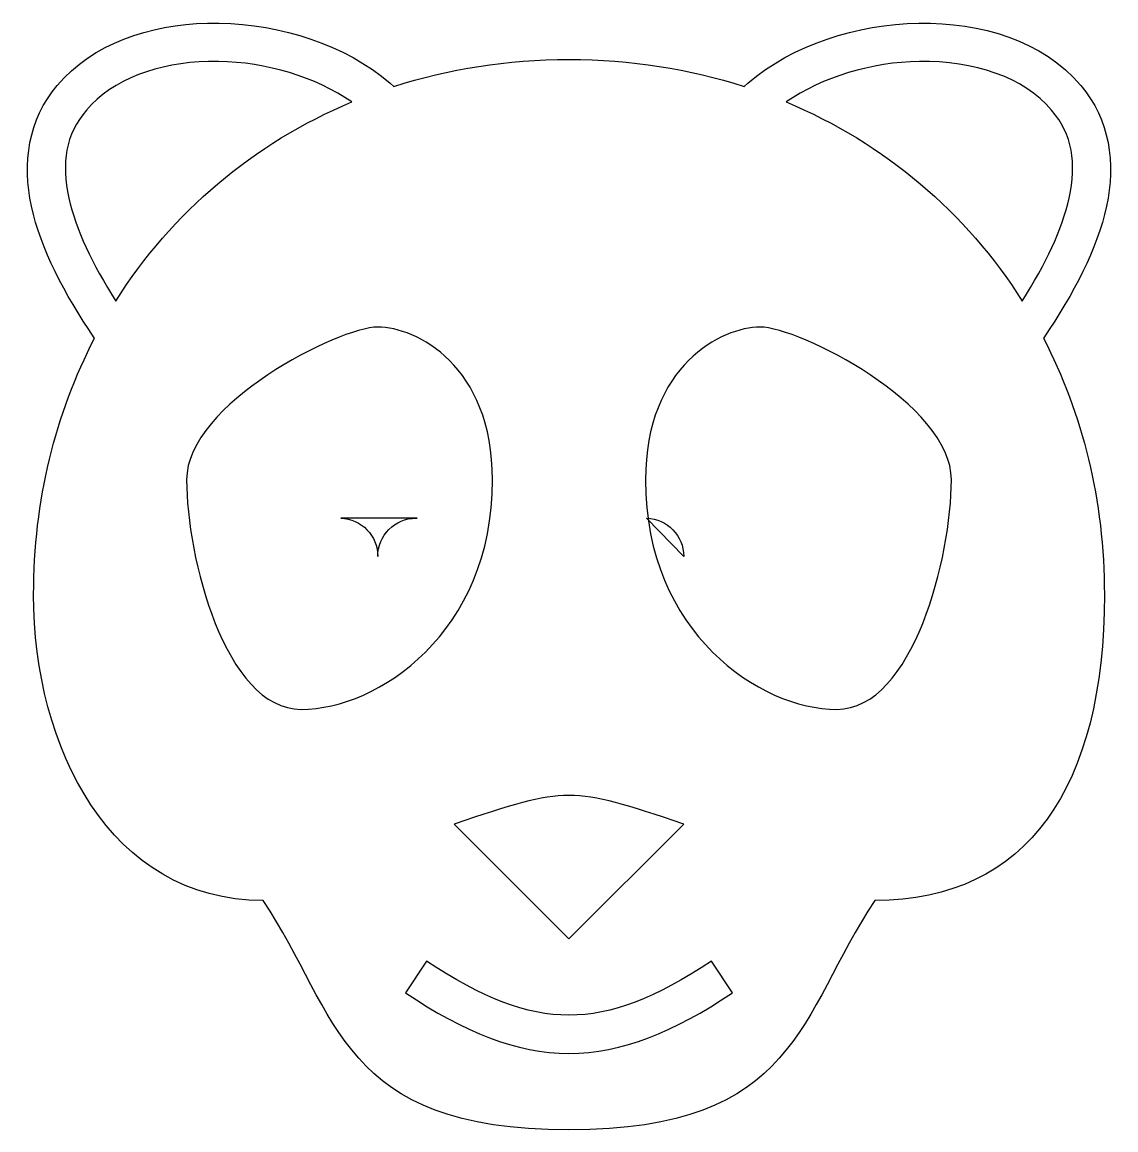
# Model space of a CAD drawing. Header units: centimetres. Extents: x -9.6 to 9.6, y -9.4 to 10.1.
import ezdxf

# ---------------------------------------------------------------- set-up
doc = ezdxf.new("R2010")
doc.units = ezdxf.units.CM
doc.header["$MEASUREMENT"] = 0
doc.layers.add('Layer 1', color=7, linetype='Continuous')

msp = doc.modelspace()

# ---------------------------------------------------------------- linework, layer by layer
at = {"layer": 'Layer 1'}
for points, knots in [([(-6.37791, 10.08603), (-7.40217, 10.06275), (-8.39877, 9.73098), (-9.02791, 8.9884), (-9.02791, 8.9884), (-9.54219, 8.38131), (-9.64753, 7.61478), (-9.48248, 6.85491), (-9.48248, 6.85491), (-9.31752, 6.09504), (-8.90571, 5.31502), (-8.37557, 4.53302), (-8.37557, 4.53302), (-8.37557, 4.53302), (-8.37034, 4.52644), (-8.37034, 4.52644), (-8.37034, 4.52644), (-9.06013, 3.19844), (-9.44563, 1.66319), (-9.44563, 0), (-9.44563, 0), (-9.44563, -2.69875), (-8.09625, -5.3975), (-5.3975, -5.3975), (-5.3975, -5.3975), (-4.04812, -7.42156), (-4.04812, -9.44563), (0, -9.44563), (0, -9.44563), (4.04812, -9.44563), (4.04813, -7.42157), (5.3975, -5.3975), (5.3975, -5.3975), (8.09625, -5.3975), (9.44563, -3.37344), (9.44563, 0), (9.44563, 0), (9.44563, 1.66319), (9.06013, 3.19844), (8.37035, 4.52648), (8.37035, 4.52648), (8.37035, 4.52648), (8.37562, 4.53306), (8.37562, 4.53306), (8.37562, 4.53306), (8.90567, 5.31506), (9.31753, 6.09505), (9.48253, 6.85495), (9.48253, 6.85495), (9.64753, 7.61482), (9.54216, 8.3813), (9.02796, 8.98835), (9.02796, 8.98835), (8.35686, 9.78048), (7.26715, 10.10445), (6.17235, 10.08607), (6.17235, 10.08607), (5.07754, 10.06764), (3.95423, 9.71103), (3.15468, 9.02791), (3.15468, 9.02791), (3.15468, 9.02791), (3.08751, 8.97124), (3.08751, 8.97124), (3.08751, 8.97124), (2.12834, 9.2802), (1.09181, 9.44563), (0, 9.44563), (0, 9.44563), (-1.09181, 9.44563), (-2.12839, 9.28021), (-3.08754, 8.97124), (-3.08754, 8.97124), (-3.08754, 8.97124), (-3.15471, 9.02791), (-3.15471, 9.02791), (-3.15471, 9.02791), (-3.95421, 9.71103), (-5.07757, 10.06765), (-6.17233, 10.08603), (-6.17233, 10.08603), (-6.24077, 10.08721), (-6.30963, 10.08759), (-6.3779, 10.08603), (-6.3779, 10.08603), (-6.3779, 10.08603), (-6.37791, 10.08603), (-6.37791, 10.08603)], [0, 0, 0, 0, 0.04347826, 0.04347826, 0.04347826, 0.04347826, 0.08695652, 0.08695652, 0.08695652, 0.08695652, 0.13043478, 0.13043478, 0.13043478, 0.13043478, 0.17391304, 0.17391304, 0.17391304, 0.17391304, 0.2173913, 0.2173913, 0.2173913, 0.2173913, 0.26086957, 0.26086957, 0.26086957, 0.26086957, 0.30434783, 0.30434783, 0.30434783, 0.30434783, 0.34782609, 0.34782609, 0.34782609, 0.34782609, 0.39130435, 0.39130435, 0.39130435, 0.39130435, 0.43478261, 0.43478261, 0.43478261, 0.43478261, 0.47826087, 0.47826087, 0.47826087, 0.47826087, 0.52173913, 0.52173913, 0.52173913, 0.52173913, 0.56521739, 0.56521739, 0.56521739, 0.56521739, 0.60869565, 0.60869565, 0.60869565, 0.60869565, 0.65217391, 0.65217391, 0.65217391, 0.65217391, 0.69565217, 0.69565217, 0.69565217, 0.69565217, 0.73913043, 0.73913043, 0.73913043, 0.73913043, 0.7826087, 0.7826087, 0.7826087, 0.7826087, 0.82608696, 0.82608696, 0.82608696, 0.82608696, 0.86956522, 0.86956522, 0.86956522, 0.86956522, 0.91304348, 0.91304348, 0.91304348, 0.91304348, 1, 1, 1, 1]), ([(-6.36209, 9.41134), (-6.30318, 9.41277), (-6.24368, 9.41235), (-6.18414, 9.41134), (-6.18414, 9.41134), (-5.34247, 9.39721), (-4.46858, 9.13733), (-3.83075, 8.69583), (-3.83075, 8.69583), (-5.57014, 7.96869), (-7.00916, 6.74688), (-7.99479, 5.18265), (-7.99479, 5.18265), (-8.40593, 5.82866), (-8.70363, 6.45224), (-8.82229, 6.99853), (-8.82229, 6.99853), (-8.95735, 7.62072), (-8.88386, 8.1167), (-8.51387, 8.55343), (-8.51387, 8.55343), (-8.05268, 9.09782), (-7.24546, 9.39013), (-6.36204, 9.41125), (-6.36204, 9.41125), (-6.36204, 9.41125), (-6.36209, 9.41134), (-6.36209, 9.41134)], [0, 0, 0, 0, 0.125, 0.125, 0.125, 0.125, 0.25, 0.25, 0.25, 0.25, 0.375, 0.375, 0.375, 0.375, 0.5, 0.5, 0.5, 0.5, 0.625, 0.625, 0.625, 0.625, 0.75, 0.75, 0.75, 0.75, 1, 1, 1, 1]), ([(6.18414, 9.41134), (7.13604, 9.42736), (8.02203, 9.13421), (8.51392, 8.55352), (8.51392, 8.55352), (8.88394, 8.11679), (8.95744, 7.62076), (8.82234, 6.99858), (8.82234, 6.99858), (8.70368, 6.45225), (8.40597, 5.82871), (7.99475, 5.18266), (7.99475, 5.18266), (7.0092, 6.74692), (5.57009, 7.9687), (3.83066, 8.6958), (3.83066, 8.6958), (4.46853, 9.1373), (5.34238, 9.39714), (6.18414, 9.41131), (6.18414, 9.41131), (6.18414, 9.41131), (6.18414, 9.41134), (6.18414, 9.41134)], [0, 0, 0, 0, 0.14285714, 0.14285714, 0.14285714, 0.14285714, 0.28571429, 0.28571429, 0.28571429, 0.28571429, 0.42857143, 0.42857143, 0.42857143, 0.42857143, 0.57142857, 0.57142857, 0.57142857, 0.57142857, 0.71428571, 0.71428571, 0.71428571, 0.71428571, 1, 1, 1, 1]), ([(-3.37344, 4.72281), (-2.69875, 4.72281), (-1.34938, 4.04812), (-1.34938, 2.02406), (-1.34938, 2.02406), (-1.34938, -0.67469), (-3.37344, -2.02407), (-4.72282, -2.02407), (-4.72282, -2.02407), (-6.0722, -2.02407), (-6.74688, 0.67468), (-6.74688, 2.02406), (-6.74688, 2.02406), (-6.74688, 3.37344), (-4.04813, 4.72281), (-3.37344, 4.72281)], [0, 0, 0, 0, 0.2, 0.2, 0.2, 0.2, 0.4, 0.4, 0.4, 0.4, 0.6, 0.6, 0.6, 0.6, 1, 1, 1, 1]), ([(3.37344, 4.72281), (4.04813, 4.72281), (6.74688, 3.37343), (6.74688, 2.02406), (6.74688, 2.02406), (6.74688, 0.67469), (6.07219, -2.02407), (4.72282, -2.02407), (4.72282, -2.02407), (3.37345, -2.02407), (1.34938, -0.67469), (1.34938, 2.02406), (1.34938, 2.02406), (1.34938, 4.04812), (2.69876, 4.72281), (3.37344, 4.72281)], [0, 0, 0, 0, 0.2, 0.2, 0.2, 0.2, 0.4, 0.4, 0.4, 0.4, 0.6, 0.6, 0.6, 0.6, 1, 1, 1, 1]), ([(-2.67893, 1.34938), (-2.6854, 1.34951), (-2.69215, 1.34967), (-2.69874, 1.34967), (-2.69874, 1.34967), (-3.0713, 1.34967), (-3.37343, 1.04754), (-3.37343, 0.67498), (-3.37343, 0.67498), (-3.37343, 0.6749), (-3.37343, 0.67473), (-3.37343, 0.67465), (-3.37343, 0.67465), (-3.37342, 0.67473), (-3.37342, 0.6749), (-3.37342, 0.67498), (-3.37342, 0.67498), (-3.37342, 1.03988), (-3.66361, 1.33863), (-4.02826, 1.34934), (-4.02826, 1.34934), (-4.02826, 1.34934), (-2.67893, 1.34938), (-2.67893, 1.34938)], [0, 0, 0, 0, 0.14285714, 0.14285714, 0.14285714, 0.14285714, 0.28571429, 0.28571429, 0.28571429, 0.28571429, 0.42857143, 0.42857143, 0.42857143, 0.42857143, 0.57142857, 0.57142857, 0.57142857, 0.57142857, 0.71428571, 0.71428571, 0.71428571, 0.71428571, 1, 1, 1, 1]), ([(2.02406, 0.67469), (2.02407, 0.67473), (2.02407, 0.6749), (2.02407, 0.67498), (2.02407, 0.67498), (2.02407, 1.03988), (1.73388, 1.33863), (1.36923, 1.34934), (1.36923, 1.34934), (1.36923, 1.34934), (2.02406, 0.67469), (2.02406, 0.67469)], [0, 0, 0, 0, 0.25, 0.25, 0.25, 0.25, 0.5, 0.5, 0.5, 0.5, 1, 1, 1, 1]), ([(0, -3.54211), (0.50602, -3.54211), (1.01203, -3.71078), (2.02406, -4.04813), (2.02406, -4.04813), (2.02406, -4.04813), (0, -6.07219), (0, -6.07219), (0, -6.07219), (0, -6.07219), (-2.02406, -4.04813), (-2.02406, -4.04813), (-2.02406, -4.04813), (-1.01203, -3.71079), (-0.50601, -3.54211), (0, -3.54211)], [0, 0, 0, 0, 0.2, 0.2, 0.2, 0.2, 0.4, 0.4, 0.4, 0.4, 0.6, 0.6, 0.6, 0.6, 1, 1, 1, 1]), ([(-2.51165, -6.46621), (-1.52834, -7.12175), (-0.75342, -7.42156), (0, -7.42156), (0, -7.42156), (0.75342, -7.42156), (1.52838, -7.12175), (2.51165, -6.4662), (2.51165, -6.4662), (2.51165, -6.4662), (2.88589, -7.02754), (2.88589, -7.02754), (2.88589, -7.02754), (1.84506, -7.72138), (0.93326, -8.09625), (0, -8.09625), (0, -8.09625), (-0.9333, -8.09625), (-1.84506, -7.72138), (-2.88589, -7.02754), (-2.88589, -7.02754), (-2.88589, -7.02754), (-2.51165, -6.4662), (-2.51165, -6.4662), (-2.51165, -6.4662), (-2.51165, -6.4662), (-2.51165, -6.46621), (-2.51165, -6.46621)], [0, 0, 0, 0, 0.125, 0.125, 0.125, 0.125, 0.25, 0.25, 0.25, 0.25, 0.375, 0.375, 0.375, 0.375, 0.5, 0.5, 0.5, 0.5, 0.625, 0.625, 0.625, 0.625, 0.75, 0.75, 0.75, 0.75, 1, 1, 1, 1])]:
    msp.add_open_spline(points, degree=3, knots=knots, dxfattribs=at)

doc.saveas('drawing.dxf')
